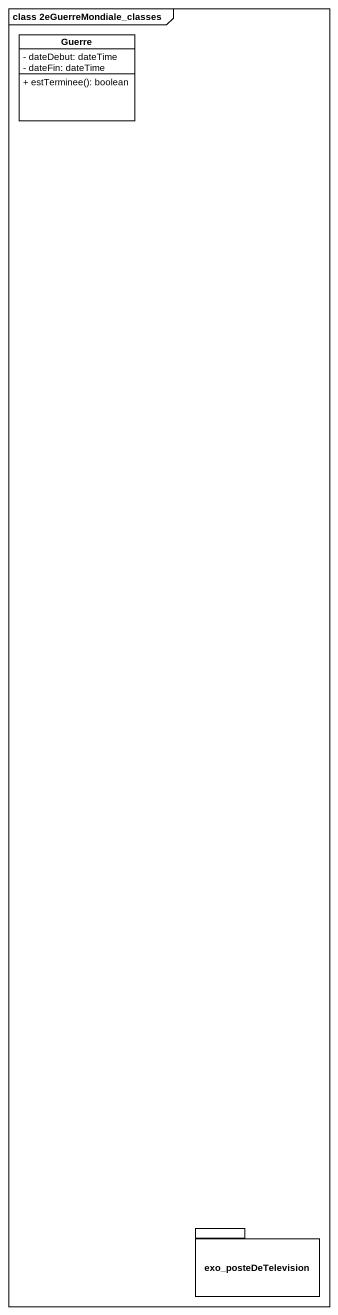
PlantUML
@startuml
mainframe class 2eGuerreMondiale_classes
hide circle
hide empty members
skinparam classAttributeIconSize 0
class Guerre {
  - dateDebut: dateTime
  - dateFin: dateTime
  + estTerminee(): boolean
}
package exo_posteDeTelevision {
}
@enduml
